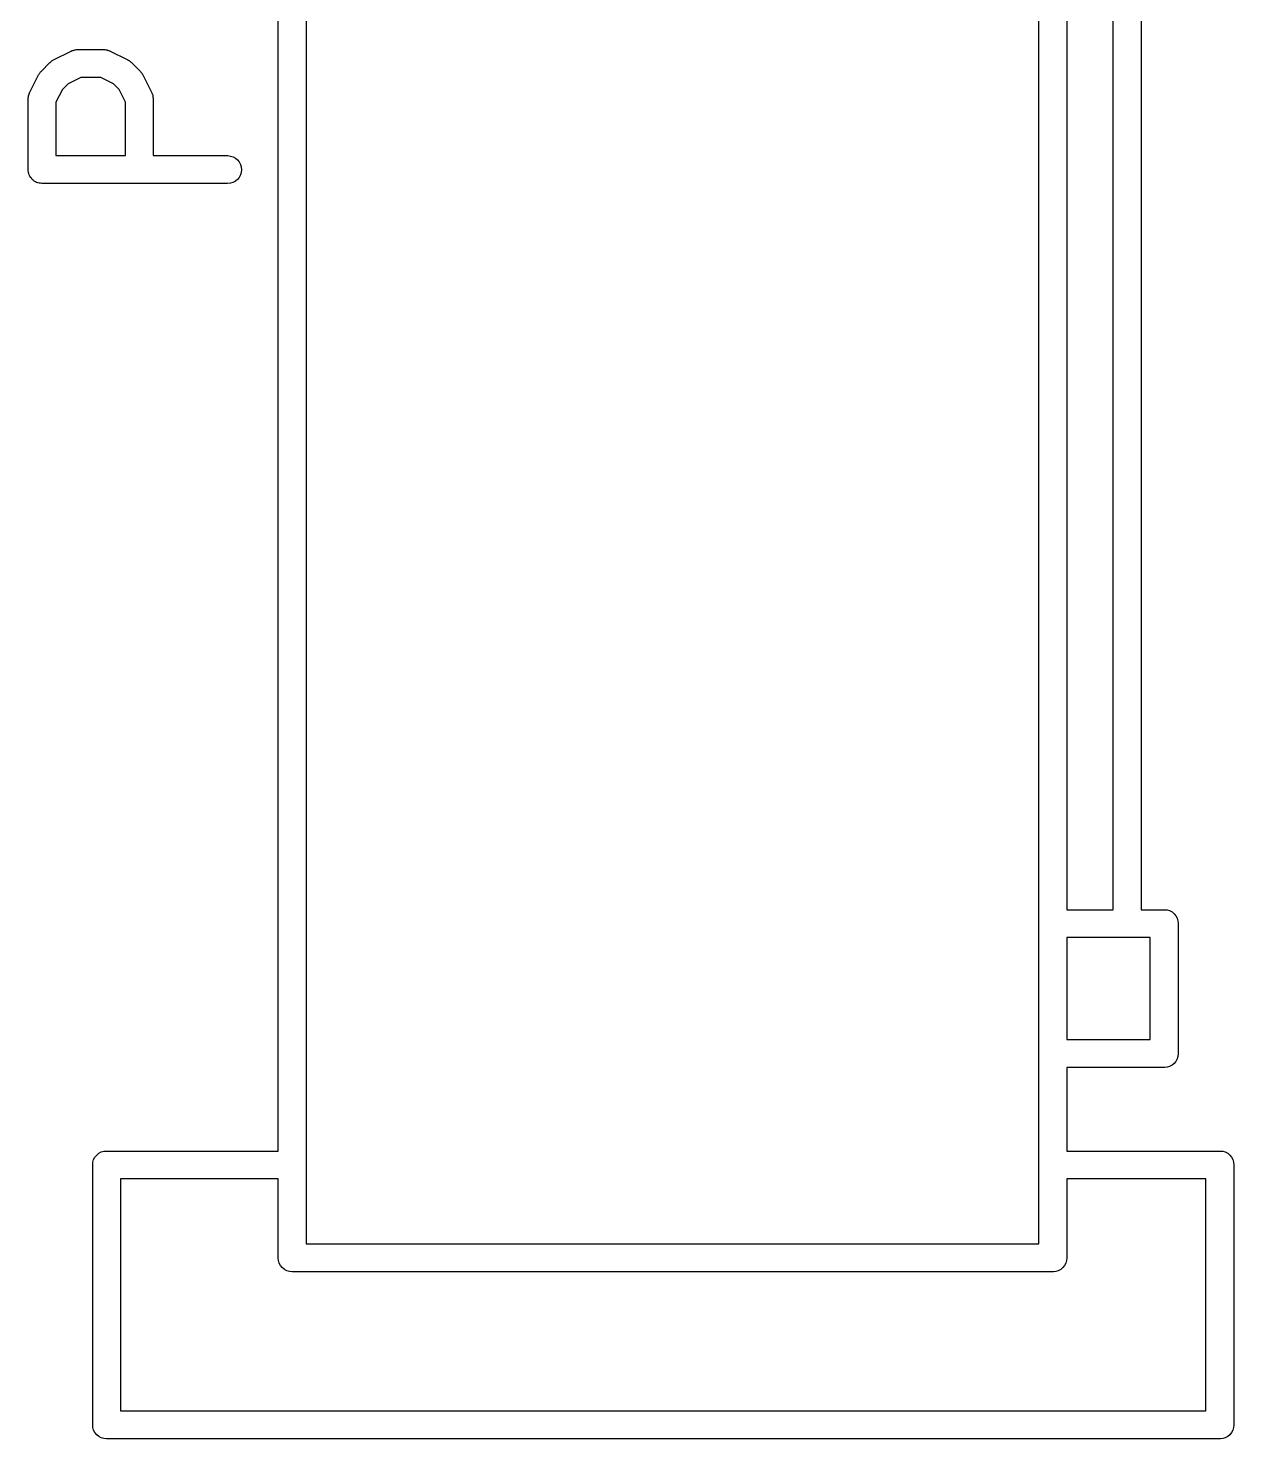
# Model space of a CAD drawing. Extents: x 99.8 to 129.4, y -164.5 to -95.4.
# Drawn here: x 99.88 to 106.38, y -133.07 to -125.48 of the extents above; entities that cross this region are included whole.
import ezdxf

# ---------------------------------------------------------------- set-up
doc = ezdxf.new("R2010")
doc.units = 0
doc.layers.add('BLACK', color=7, linetype='CONTINUOUS')

msp = doc.modelspace()

# ---------------------------------------------------------------- linework, layer by layer
at = {"layer": 'BLACK', "linetype": 'CONTINUOUS'}
for p, q in [((101.375, -119.404), (101.375, -131.596)), ((101.225, -129.604), (101.225, -119.475)), ((105.325, -129.596), (105.325, -120.704)), ((105.475, -120.775), (105.475, -130.225)), ((105.725, -127.796), (105.725, -120.775)), ((105.875, -120.775), (105.875, -130.225)), ((100.014, -125.647), (100.109, -125.6)), ((100.109, -125.6), (100.11, -125.599)), ((100.11, -125.599), (100.112, -125.598)), ((100.112, -125.598), (100.114, -125.597)), ((100.114, -125.597), (100.119, -125.596)), ((100.119, -125.596), (100.124, -125.594)), ((100.124, -125.594), (100.126, -125.594)), ((100.126, -125.594), (100.128, -125.593)), ((100.128, -125.593), (100.133, -125.593)), ((100.133, -125.593), (100.138, -125.592)), ((100.138, -125.592), (100.141, -125.592)), ((100.141, -125.592), (100.143, -125.592)), ((100.143, -125.592), (100.286, -125.592)), ((100.286, -125.592), (100.287, -125.592)), ((100.287, -125.592), (100.289, -125.592)), ((100.289, -125.592), (100.291, -125.592)), ((100.291, -125.592), (100.296, -125.593)), ((100.296, -125.593), (100.301, -125.593)), ((100.301, -125.593), (100.303, -125.594)), ((100.303, -125.594), (100.306, -125.594)), ((100.306, -125.594), (100.31, -125.596)), ((100.31, -125.596), (100.315, -125.598)), ((100.315, -125.598), (100.317, -125.599)), ((100.317, -125.599), (100.319, -125.6)), ((100.319, -125.6), (100.414, -125.647)), ((99.947, -125.709), (99.9946, -125.661)), ((99.9946, -125.661), (99.9953, -125.661)), ((99.9953, -125.661), (99.9986, -125.658)), ((99.9986, -125.658), (100.002, -125.655)), ((100.002, -125.655), (100.004, -125.653)), ((100.004, -125.653), (100.007, -125.651)), ((100.007, -125.651), (100.011, -125.649)), ((100.011, -125.649), (100.014, -125.647)), ((100.414, -125.647), (100.415, -125.648)), ((100.415, -125.648), (100.419, -125.65)), ((100.419, -125.65), (100.423, -125.652)), ((100.423, -125.652), (100.425, -125.654)), ((100.425, -125.654), (100.428, -125.656)), ((100.428, -125.656), (100.431, -125.659)), ((100.431, -125.659), (100.434, -125.661)), ((100.434, -125.661), (100.482, -125.709)), ((99.8853, -125.824), (99.9329, -125.728)), ((99.9329, -125.728), (99.9334, -125.727)), ((99.9334, -125.727), (99.9357, -125.724)), ((99.9357, -125.724), (99.9377, -125.72)), ((99.9377, -125.72), (99.9397, -125.718)), ((99.9397, -125.718), (99.9414, -125.715)), ((99.9414, -125.715), (99.9443, -125.712)), ((99.9443, -125.712), (99.947, -125.709)), ((100.161, -125.742), (100.092, -125.776)), ((100.268, -125.742), (100.161, -125.742)), ((100.337, -125.776), (100.268, -125.742)), ((100.482, -125.709), (100.482, -125.71)), ((100.482, -125.71), (100.485, -125.713)), ((100.485, -125.713), (100.488, -125.716)), ((100.488, -125.716), (100.49, -125.719)), ((100.49, -125.719), (100.491, -125.721)), ((100.491, -125.721), (100.493, -125.725)), ((100.493, -125.725), (100.496, -125.728)), ((100.496, -125.728), (100.543, -125.824)), ((99.8819, -125.832), (99.8834, -125.828)), ((99.8834, -125.828), (99.8845, -125.826)), ((99.8845, -125.826), (99.8853, -125.824)), ((100.062, -125.806), (100.027, -125.875)), ((100.092, -125.776), (100.062, -125.806)), ((100.367, -125.806), (100.337, -125.776)), ((100.401, -125.875), (100.367, -125.806)), ((100.543, -125.824), (100.544, -125.825)), ((100.544, -125.825), (100.544, -125.827)), ((100.544, -125.827), (100.546, -125.829)), ((100.546, -125.829), (100.547, -125.833)), ((99.8774, -125.856), (99.8776, -125.854)), ((99.8774, -125.857), (99.8774, -125.856)), ((99.8774, -126.238), (99.8774, -125.857)), ((99.8776, -125.852), (99.8784, -125.847)), ((99.8776, -125.854), (99.8776, -125.852)), ((99.8784, -125.847), (99.879, -125.842)), ((99.879, -125.842), (99.8797, -125.839)), ((99.8797, -125.839), (99.8801, -125.837)), ((99.8801, -125.837), (99.8819, -125.832)), ((100.027, -125.875), (100.027, -126.163)), ((100.401, -126.163), (100.401, -125.875)), ((100.547, -125.833), (100.549, -125.838)), ((100.549, -125.838), (100.549, -125.84)), ((100.549, -125.84), (100.55, -125.843)), ((100.55, -125.843), (100.55, -125.848)), ((100.55, -125.848), (100.551, -125.853)), ((100.551, -125.853), (100.551, -125.855)), ((100.551, -125.855), (100.551, -125.857)), ((100.551, -125.857), (100.551, -126.163)), ((100.027, -126.163), (100.401, -126.163)), ((100.551, -126.163), (100.952, -126.163)), ((100.952, -126.163), (100.953, -126.163)), ((100.953, -126.163), (100.968, -126.165)), ((100.968, -126.165), (100.982, -126.169)), ((100.982, -126.169), (100.995, -126.176)), ((100.995, -126.176), (101.006, -126.186)), ((101.006, -126.186), (101.015, -126.197)), ((101.015, -126.197), (101.022, -126.21)), ((101.022, -126.21), (101.026, -126.224)), ((99.8781, -126.245), (99.8774, -126.238)), ((99.8787, -126.252), (99.8781, -126.245)), ((99.8788, -126.252), (99.8787, -126.252)), ((99.8788, -126.253), (99.8788, -126.252)), ((99.8808, -126.259), (99.8788, -126.253)), ((99.8828, -126.266), (99.8808, -126.259)), ((99.883, -126.266), (99.8828, -126.266)), ((99.883, -126.267), (99.883, -126.266)), ((99.8864, -126.273), (99.883, -126.267)), ((99.8896, -126.279), (99.8864, -126.273)), ((99.8898, -126.279), (99.8896, -126.279)), ((99.8899, -126.28), (99.8898, -126.279)), ((99.8944, -126.285), (99.8899, -126.28)), ((99.8988, -126.291), (99.8944, -126.285)), ((101.015, -126.28), (101.005, -126.291)), ((101.022, -126.267), (101.015, -126.28)), ((101.026, -126.253), (101.022, -126.267)), ((101.026, -126.224), (101.027, -126.239)), ((101.027, -126.239), (101.026, -126.253)), ((99.899, -126.291), (99.8988, -126.291)), ((99.8992, -126.291), (99.899, -126.291)), ((99.9046, -126.295), (99.8992, -126.291)), ((99.91, -126.3), (99.9046, -126.295)), ((99.9102, -126.3), (99.91, -126.3)), ((99.9104, -126.3), (99.9102, -126.3)), ((99.9166, -126.304), (99.9104, -126.3)), ((99.9228, -126.307), (99.9166, -126.304)), ((99.9231, -126.307), (99.9228, -126.307)), ((99.9233, -126.307), (99.9231, -126.307)), ((99.9301, -126.309), (99.9233, -126.307)), ((99.9368, -126.311), (99.9301, -126.309)), ((99.937, -126.311), (99.9368, -126.311)), ((99.9373, -126.312), (99.937, -126.311)), ((99.9443, -126.312), (99.9373, -126.312)), ((99.9513, -126.313), (99.9443, -126.312)), ((99.9518, -126.313), (99.9513, -126.313)), ((99.9519, -126.313), (99.9518, -126.313)), ((99.9524, -126.313), (99.9519, -126.313)), ((99.9519, -126.313), (99.9519, -126.313)), ((100.952, -126.313), (99.9524, -126.313)), ((100.967, -126.312), (100.952, -126.313)), ((100.981, -126.307), (100.967, -126.312)), ((100.994, -126.301), (100.981, -126.307)), ((101.005, -126.291), (100.994, -126.301)), ((105.725, -130.225), (105.725, -127.796)), ((105.725, -127.796), (105.725, -127.796)), ((101.225, -131.525), (101.225, -129.604)), ((101.225, -129.604), (101.225, -129.604)), ((105.325, -130.296), (105.325, -129.596)), ((105.475, -130.225), (105.725, -130.225)), ((105.875, -130.225), (105.996, -130.225)), ((105.996, -130.225), (106, -130.225)), ((106, -130.225), (106.004, -130.225)), ((106.004, -130.225), (106.015, -130.226)), ((106.015, -130.226), (106.029, -130.23)), ((106.029, -130.23), (106.042, -130.237)), ((106.042, -130.237), (106.053, -130.247)), ((105.325, -130.3), (105.325, -130.296)), ((105.325, -130.304), (105.325, -130.3)), ((105.325, -130.996), (105.325, -130.304)), ((106.053, -130.247), (106.063, -130.258)), ((106.063, -130.258), (106.07, -130.271)), ((106.07, -130.271), (106.074, -130.285)), ((106.074, -130.285), (106.075, -130.3)), ((106.075, -130.3), (106.075, -130.304)), ((106.075, -130.304), (106.075, -130.996)), ((105.796, -130.375), (105.475, -130.375)), ((105.475, -130.375), (105.475, -130.925)), ((105.8, -130.375), (105.796, -130.375)), ((105.804, -130.375), (105.8, -130.375)), ((105.925, -130.375), (105.804, -130.375)), ((105.925, -130.925), (105.925, -130.375)), ((105.325, -131), (105.325, -130.996)), ((105.475, -130.925), (105.925, -130.925)), ((106.075, -130.996), (106.075, -131)), ((105.325, -131.004), (105.325, -131)), ((105.325, -131.596), (105.325, -131.004)), ((106.015, -131.074), (106.004, -131.075)), ((106.029, -131.07), (106.015, -131.074)), ((106.042, -131.063), (106.029, -131.07)), ((106.053, -131.053), (106.042, -131.063)), ((106.063, -131.042), (106.053, -131.053)), ((106.07, -131.029), (106.063, -131.042)), ((106.074, -131.015), (106.07, -131.029)), ((106.075, -131), (106.074, -131.015)), ((105.996, -131.075), (105.475, -131.075)), ((105.475, -131.075), (105.475, -131.525)), ((106, -131.075), (105.996, -131.075)), ((106.004, -131.075), (106, -131.075)), ((100.258, -131.537), (100.271, -131.53)), ((100.271, -131.53), (100.285, -131.526)), ((100.285, -131.526), (100.296, -131.525)), ((100.296, -131.525), (100.3, -131.525)), ((100.3, -131.525), (100.304, -131.525)), ((100.304, -131.525), (101.225, -131.525)), ((105.475, -131.525), (106.296, -131.525)), ((106.296, -131.525), (106.3, -131.525)), ((106.3, -131.525), (106.304, -131.525)), ((106.304, -131.525), (106.315, -131.526)), ((106.315, -131.526), (106.329, -131.53)), ((106.329, -131.53), (106.342, -131.537)), ((100.225, -131.6), (100.226, -131.585)), ((100.225, -131.604), (100.225, -131.6)), ((100.225, -132.504), (100.225, -131.604)), ((100.226, -131.585), (100.23, -131.571)), ((100.23, -131.571), (100.237, -131.558)), ((100.237, -131.558), (100.247, -131.547)), ((100.247, -131.547), (100.258, -131.537)), ((101.375, -131.596), (101.375, -131.6)), ((101.375, -131.6), (101.375, -131.604)), ((101.375, -131.604), (101.375, -132.025)), ((105.325, -131.6), (105.325, -131.596)), ((105.325, -131.604), (105.325, -131.6)), ((105.325, -132.025), (105.325, -131.604)), ((106.342, -131.537), (106.353, -131.547)), ((106.353, -131.547), (106.363, -131.558)), ((106.363, -131.558), (106.37, -131.571)), ((106.37, -131.571), (106.374, -131.585)), ((106.374, -131.585), (106.375, -131.6)), ((106.375, -131.6), (106.375, -131.604)), ((106.375, -131.604), (106.375, -132.996)), ((101.225, -131.675), (100.375, -131.675)), ((100.375, -131.675), (100.375, -132.925)), ((101.225, -132.096), (101.225, -131.675)), ((106.225, -131.675), (105.475, -131.675)), ((105.475, -131.675), (105.475, -132.096)), ((106.225, -132.496), (106.225, -131.675)), ((101.375, -132.025), (105.325, -132.025)), ((101.225, -132.1), (101.225, -132.096)), ((101.226, -132.115), (101.225, -132.1)), ((101.23, -132.129), (101.226, -132.115)), ((101.237, -132.142), (101.23, -132.129)), ((105.47, -132.129), (105.463, -132.142)), ((105.474, -132.115), (105.47, -132.129)), ((105.475, -132.1), (105.474, -132.115)), ((105.475, -132.096), (105.475, -132.1)), ((101.247, -132.153), (101.237, -132.142)), ((101.258, -132.163), (101.247, -132.153)), ((101.271, -132.17), (101.258, -132.163)), ((101.285, -132.174), (101.271, -132.17)), ((101.3, -132.175), (101.285, -132.174)), ((101.304, -132.175), (101.3, -132.175)), ((105.396, -132.175), (101.304, -132.175)), ((105.4, -132.175), (105.396, -132.175)), ((105.404, -132.175), (105.4, -132.175)), ((105.415, -132.174), (105.404, -132.175)), ((105.429, -132.17), (105.415, -132.174)), ((105.442, -132.163), (105.429, -132.17)), ((105.453, -132.153), (105.442, -132.163)), ((105.463, -132.142), (105.453, -132.153)), ((100.225, -132.996), (100.225, -132.504)), ((100.225, -132.504), (100.225, -132.504)), ((106.225, -132.925), (106.225, -132.496)), ((106.225, -132.496), (106.225, -132.496)), ((100.375, -132.925), (106.225, -132.925)), ((100.225, -133), (100.225, -132.996)), ((100.226, -133.015), (100.225, -133)), ((100.23, -133.029), (100.226, -133.015)), ((100.237, -133.042), (100.23, -133.029)), ((100.247, -133.053), (100.237, -133.042)), ((106.363, -133.042), (106.353, -133.053)), ((106.37, -133.029), (106.363, -133.042)), ((106.374, -133.015), (106.37, -133.029)), ((106.375, -133), (106.374, -133.015)), ((106.375, -132.996), (106.375, -133)), ((100.258, -133.063), (100.247, -133.053)), ((100.271, -133.07), (100.258, -133.063)), ((100.285, -133.074), (100.271, -133.07)), ((100.3, -133.075), (100.285, -133.074)), ((100.304, -133.075), (100.3, -133.075)), ((106.296, -133.075), (100.304, -133.075)), ((106.3, -133.075), (106.296, -133.075)), ((106.304, -133.075), (106.3, -133.075)), ((106.315, -133.074), (106.304, -133.075)), ((106.329, -133.07), (106.315, -133.074)), ((106.342, -133.063), (106.329, -133.07)), ((106.353, -133.053), (106.342, -133.063))]:
    msp.add_line(p, q, dxfattribs=at)

doc.saveas('drawing.dxf')
